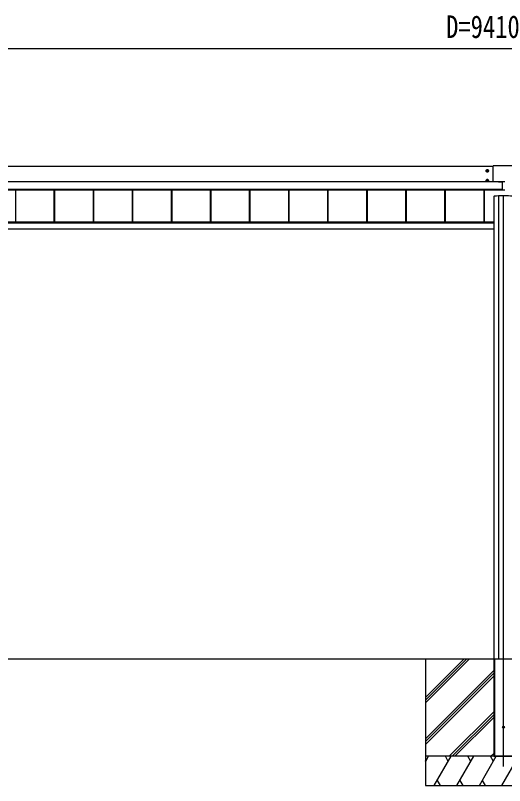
# Model space of a CAD drawing. Units: millimetres, scale not verified. Extents: x -14718 to 14718, y -10395 to 10395.
# Drawn here: x -9654 to -7150, y -8006 to -4061 of the extents above; entities that cross this region are included whole.
import ezdxf
from ezdxf.enums import TextEntityAlignment as Align

# ---------------------------------------------------------------- set-up
doc = ezdxf.new("R2010")
doc.units = ezdxf.units.MM
doc.header["$LTSCALE"] = 50
for name, color, linetype in [('0-3_YKK_12', 2, 'Continuous'), ('0-4_YKK_A1', 4, 'Continuous'), ('0-5_YKK_D', 6, 'Continuous')]:
    doc.layers.add(name, color=color, linetype=linetype)
doc.styles.add('ＭＳ ゴシック', font='')
doc.styles.get('ＭＳ ゴシック').set_extended_font_data('MS Gothic')

msp = doc.modelspace()

# ---------------------------------------------------------------- linework, layer by layer
at = {"layer": '0-3_YKK_12'}
msp.add_line((-7155.44, -7909), (-7155.44, -4983.3), dxfattribs=at)
at = {"layer": '0-4_YKK_A1'}
for p, q in [((-7208.44, -4835.37), (-11702.44, -4835.37)), ((-7238.44, -4864.36), (-7238.44, -4849.86)), ((-7208.44, -4913.81), (-7208.44, -4832.15)), ((-7103.44, -4831.15), (-7207.44, -4831.15)), ((-7231.19, -4857.11), (-7245.69, -4857.11)), ((-7240.72, -4857.87), (-7241.44, -4857.87)), ((-7236.16, -4856.35), (-7235.44, -4856.35)), ((-7162.94, -4913.81), (-11853.94, -4913.81)), ((-7162.94, -4914.29), (-11853.94, -4914.29)), ((-7231.19, -4907.08), (-7245.69, -4907.08)), ((-7240.72, -4907.84), (-7241.44, -4907.84)), ((-7238.44, -4914.33), (-7238.44, -4899.83)), ((-7236.16, -4906.32), (-7235.44, -4906.32)), ((-7181.94, -4911.48), (-7181.94, -4913.81)), ((-7181.94, -4911.48), (-7162.94, -4911.48)), ((-7181.94, -4913.48), (-7162.94, -4913.48)), ((-7162.94, -4911.31), (-7162.94, -4956.46)), ((-7162.94, -4911.31), (-7147.94, -4911.31)), ((-7162.94, -4953.27), (-11853.94, -4953.27)), ((-7162.94, -4953.78), (-11853.94, -4953.78)), ((-11853.94, -4953.92), (-7162.94, -4953.92)), ((-7162.94, -4953.92), (-11853.94, -4953.92)), ((-9653.94, -4953.92), (-9653.94, -5120.15)), ((-9456.94, -4953.92), (-9456.94, -5120.15)), ((-9454.34, -4953.92), (-9454.34, -5120.15)), ((-9453.94, -4953.92), (-9453.94, -5120.15)), ((-9256.94, -4953.92), (-9256.94, -5120.15)), ((-9254.34, -4953.92), (-9254.34, -5120.15)), ((-9253.94, -4953.92), (-9253.94, -5120.15)), ((-9056.94, -4953.92), (-9056.94, -5120.15)), ((-9054.34, -4953.92), (-9054.34, -5120.15)), ((-9053.94, -4953.92), (-9053.94, -5120.15)), ((-8856.94, -4953.92), (-8856.94, -5120.15)), ((-8854.34, -4953.92), (-8854.34, -5120.15)), ((-8853.94, -4953.92), (-8853.94, -5120.15)), ((-8656.94, -4953.92), (-8656.94, -5120.15)), ((-8654.34, -4953.92), (-8654.34, -5120.15)), ((-8653.94, -4953.92), (-8653.94, -5120.15)), ((-8456.94, -4953.92), (-8456.94, -5120.15)), ((-8454.34, -4953.92), (-8454.34, -5120.15)), ((-8453.94, -4953.92), (-8453.94, -5120.15)), ((-8256.94, -4953.92), (-8256.94, -5120.15)), ((-8254.34, -4953.92), (-8254.34, -5120.15)), ((-8253.94, -4953.92), (-8253.94, -5120.15)), ((-8056.94, -4953.92), (-8056.94, -5120.15)), ((-8054.34, -4953.92), (-8054.34, -5120.15)), ((-8053.94, -4953.92), (-8053.94, -5120.15)), ((-7856.94, -4953.92), (-7856.94, -5120.15)), ((-7854.34, -4953.92), (-7854.34, -5120.15)), ((-7853.94, -4953.92), (-7853.94, -5120.15)), ((-7656.94, -4953.92), (-7656.94, -5120.15)), ((-7654.34, -4953.92), (-7654.34, -5120.15)), ((-7653.94, -4953.92), (-7653.94, -5120.15)), ((-7456.94, -4953.92), (-7456.94, -5120.15)), ((-7454.34, -4953.92), (-7454.34, -5120.15)), ((-7453.94, -4953.92), (-7453.94, -5120.15)), ((-7256.94, -4953.92), (-7256.94, -5120.15)), ((-7254.34, -4953.92), (-7254.34, -5120.15)), ((-7253.94, -4953.92), (-7253.94, -5120.15)), ((-7147.94, -4956.46), (-7162.94, -4956.46)), ((-7205.44, -4987.86), (-7205.44, -7352.5)), ((-7180.25, -4986.12), (-7180.25, -7356.5)), ((-7205.44, -5120.15), (-11705.44, -5120.15)), ((-7205.44, -5122.15), (-11705.44, -5122.15)), ((-7205.44, -5125.02), (-11705.44, -5125.02)), ((-7205.44, -5156.5), (-11704.59, -5156.5)), ((-11705.44, -7356.5), (-2055.44, -7356.5)), ((-7555.44, -7356.5), (-7555.44, -8006.5)), ((-7555.44, -7583.13), (-7328.8, -7356.5)), ((-7555.44, -7554.85), (-7357.09, -7356.5)), ((-7555.44, -7568.99), (-7343, -7356.56)), ((-7205.44, -7352.5), (-7205.44, -7856.5)), ((-7205.44, -7356.5), (-7205.14, -7356.5)), ((-7205.44, -7356.5), (-7205.44, -7856.5)), ((-7205.14, -7356.5), (-7105.74, -7356.5)), ((-7202.94, -7356.5), (-7202.94, -7856.5)), ((-7201.44, -7356.5), (-7201.44, -7856.5)), ((-7555.44, -7766.98), (-7205.44, -7416.98)), ((-7555.44, -7781.12), (-7205.44, -7431.12)), ((-7555.44, -7795.26), (-7205.44, -7445.27)), ((-7432.83, -7856.5), (-7205.44, -7629.11)), ((-7418.68, -7856.5), (-7205.44, -7643.26)), ((-7404.54, -7856.5), (-7205.44, -7657.4)), ((-7220.69, -7856.5), (-7205.44, -7841.24)), ((-6755.44, -7856.5), (-7555.44, -7856.5)), ((-7555.44, -7885.44), (-7538.73, -7856.5)), ((-6755.44, -7856.5), (-7555.44, -7856.5)), ((-7553.73, -7882.48), (-7555.44, -7879.53)), ((-7509.86, -8006.5), (-7423.26, -7856.5)), ((-7438.26, -7882.48), (-7453.26, -7856.5)), ((-7394.39, -8006.5), (-7307.79, -7856.5)), ((-7322.79, -7882.48), (-7337.79, -7856.5)), ((-7278.92, -8006.5), (-7192.32, -7856.5)), ((-7207.32, -7882.49), (-7222.32, -7856.5)), ((-7205.44, -7856.5), (-7105.44, -7856.5)), ((-7163.45, -8006.5), (-7076.85, -7856.5)), ((-7555.44, -8006.5), (-6755.44, -8006.5)), ((-7494.86, -7980.52), (-7479.86, -8006.5)), ((-7379.39, -7980.52), (-7364.39, -8006.5)), ((-7263.92, -7980.52), (-7248.92, -8006.5))]:
    msp.add_line(p, q, dxfattribs=at)
for points in [[(-7238.44, -4851.34), (-7233.44, -4854.23), (-7233.44, -4860), (-7238.44, -4862.89), (-7243.44, -4860), (-7243.44, -4854.23)], [(-7238.44, -4901.31), (-7233.44, -4904.19), (-7233.44, -4909.97), (-7238.44, -4912.86), (-7243.44, -4909.97), (-7243.44, -4904.19)]]:
    msp.add_lwpolyline(points, close=True, dxfattribs=at)
for points in [[(-7241.44, -4857.87), (-7241.44, -4856.35), (-7240.72, -4856.35)], [(-7239.2, -4854.83), (-7239.2, -4854.11), (-7237.68, -4854.11), (-7237.68, -4854.83)], [(-7237.68, -4859.39), (-7237.68, -4860.11), (-7239.2, -4860.11), (-7239.2, -4859.39)], [(-7235.44, -4856.35), (-7235.44, -4857.87), (-7236.16, -4857.87)], [(-7241.44, -4907.84), (-7241.44, -4906.32), (-7240.72, -4906.32)], [(-7239.2, -4904.8), (-7239.2, -4904.08), (-7237.68, -4904.08), (-7237.68, -4904.8)], [(-7237.68, -4909.36), (-7237.68, -4910.08), (-7239.2, -4910.08), (-7239.2, -4909.36)], [(-7235.44, -4906.32), (-7235.44, -4907.84), (-7236.16, -4907.84)], [(-7205.14, -7356.5), (-7105.74, -7356.5), (-7105.44, -7356.5)]]:
    msp.add_lwpolyline(points, dxfattribs=at)
for centre, radius in [((-7238.44, -4857.11), 6.25), ((-7238.44, -4857.11), 5), ((-7238.44, -4907.08), 6.25), ((-7238.44, -4907.08), 5), ((-7155.44, -7706.5), 5)]:
    msp.add_circle(centre, radius, dxfattribs=at)
for centre, radius, start, end in [((-7238.44, -4857.11), 5.58, 93.74848, 146.25152), ((-7238.44, -4857.11), 5.58, 33.74848, 86.25152), ((-7207.44, -4832.15), 1, 89.98255, 179.98254), ((-7238.44, -4857.11), 5.58, 153.74848, 206.25152), ((-7238.44, -4857.11), 5.58, 213.74848, 266.25152), ((-7240.72, -4854.83), 1.52, 270, 0), ((-7240.72, -4859.39), 1.52, 0, 90), ((-7238.44, -4857.11), 5.58, 273.74848, 326.25152), ((-7236.16, -4854.83), 1.52, 180, 270), ((-7236.16, -4859.39), 1.52, 90, 180), ((-7238.44, -4857.11), 5.58, 333.74848, 26.25152), ((-7238.44, -4907.08), 5.58, 153.74848, 206.25152), ((-7238.44, -4907.08), 5.58, 93.74848, 146.25152), ((-7238.44, -4907.08), 5.58, 213.74848, 266.25152), ((-7240.72, -4904.8), 1.52, 270, 0), ((-7240.72, -4909.36), 1.52, 0, 90), ((-7238.44, -4907.08), 5.58, 33.74848, 86.25152), ((-7238.44, -4907.08), 5.58, 273.74848, 326.25152), ((-7236.16, -4904.8), 1.52, 180, 270), ((-7236.16, -4909.36), 1.52, 90, 180), ((-7238.44, -4907.08), 5.58, 333.74848, 26.25152)]:
    msp.add_arc(centre, radius, start, end, dxfattribs=at)
msp.add_ellipse((-7155.44, -4987.86), major_axis=(50, 0), ratio=0.04, start_param=6.2831853, end_param=9.424778, dxfattribs=at)
at = {"layer": '0-5_YKK_D'}
msp.add_line((-11685.44, -4231.15), (-2625.44, -4231.15), dxfattribs=at)

# ---------------------------------------------------------------- texts
at = {"layer": '0-5_YKK_D', "style": 'ＭＳ ゴシック', "width": 0.8}
msp.add_text('D=9410', height=115.5, dxfattribs=at).set_placement((-7449.44, -4211.15), align=Align.BOTTOM_LEFT)

doc.saveas('drawing.dxf')
